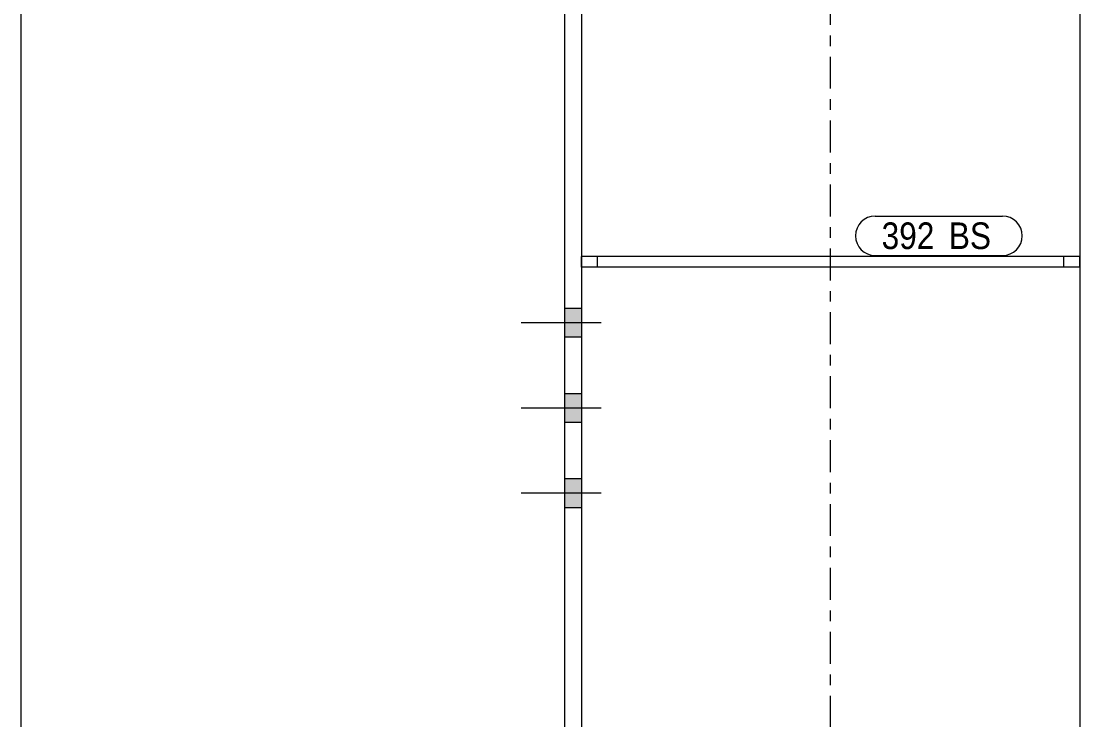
# Model space of a CAD drawing. Header units: millimetres. Extents: x 2 to 579, y 1 to 825.
# Drawn here: x 165.8 to 265.2, y 215.8 to 281.4 of the extents above; entities that cross this region are included whole.
import ezdxf

# ---------------------------------------------------------------- set-up
doc = ezdxf.new("R2010")
doc.units = ezdxf.units.MM
for name, pattern in [('XKITLINE00', [0]), ('XKITLINE01', [4, 1, -1, 1, -1]), ('XKITLINE03', [6, 3, -1, 1, -1])]:
    doc.linetypes.add(name, pattern=pattern)
for name, color, linetype, lineweight in [('Bolt', 3, 'Continuous', 0), ('Dimensions', 7, 'Continuous', 0), ('Part', 2, 'Continuous', 0), ('PartMark', 7, 'Continuous', 0)]:
    doc.layers.add(name, color=color, linetype=linetype, lineweight=lineweight)
doc.styles.add('ARIAL', font='ARIAL.TTF')

# ---------------------------------------------------------------- blocks, each defined once
blk = doc.blocks.new('*A10')
at = {"layer": 'Bolt'}
for points in [[(218.381, 251.686), (216.781, 251.686), (216.781, 254.386), (218.381, 254.386)], [(218.381, 251.686), (216.781, 251.686), (216.781, 254.386), (218.381, 254.386)], [(218.381, 243.686), (216.781, 243.686), (216.781, 246.386), (218.381, 246.386)], [(218.381, 243.686), (216.781, 243.686), (216.781, 246.386), (218.381, 246.386)], [(218.381, 235.686), (216.781, 235.686), (216.781, 238.386), (218.381, 238.386)], [(218.381, 235.686), (216.781, 235.686), (216.781, 238.386), (218.381, 238.386)], [(218.381, 211.686), (216.781, 211.686), (216.781, 214.386), (218.381, 214.386)], [(218.381, 211.686), (216.781, 211.686), (216.781, 214.386), (218.381, 214.386)], [(218.381, 203.686), (216.781, 203.686), (216.781, 206.386), (218.381, 206.386)], [(218.381, 203.686), (216.781, 203.686), (216.781, 206.386), (218.381, 206.386)], [(218.381, 195.686), (216.781, 195.686), (216.781, 198.386), (218.381, 198.386)], [(218.381, 195.686), (216.781, 195.686), (216.781, 198.386), (218.381, 198.386)]]:
    blk.add_hatch(color=3, dxfattribs=at).paths.add_polyline_path(points, flags=17)
at = {"layer": 'Bolt', "color": 3, "linetype": 'XKITLINE00', "lineweight": 0}
for p, q in [((218.381, 254.386), (216.781, 254.386)), ((218.381, 254.386), (216.781, 254.386)), ((220.231, 253.036), (212.731, 253.036)), ((220.231, 253.036), (212.731, 253.036)), ((218.381, 251.686), (216.781, 251.686)), ((218.381, 251.686), (216.781, 251.686)), ((218.381, 246.386), (216.781, 246.386)), ((218.381, 246.386), (216.781, 246.386)), ((220.231, 245.036), (212.731, 245.036)), ((220.231, 245.036), (212.731, 245.036)), ((218.381, 243.686), (216.781, 243.686)), ((218.381, 243.686), (216.781, 243.686)), ((218.381, 238.386), (216.781, 238.386)), ((218.381, 238.386), (216.781, 238.386)), ((220.231, 237.036), (212.731, 237.036)), ((220.231, 237.036), (212.731, 237.036)), ((218.381, 235.686), (216.781, 235.686)), ((218.381, 235.686), (216.781, 235.686)), ((218.381, 214.386), (216.781, 214.386)), ((218.381, 214.386), (216.781, 214.386)), ((220.231, 213.036), (212.731, 213.036)), ((220.231, 213.036), (212.731, 213.036)), ((218.381, 211.686), (216.781, 211.686)), ((218.381, 211.686), (216.781, 211.686)), ((218.381, 206.386), (216.781, 206.386)), ((218.381, 206.386), (216.781, 206.386)), ((220.231, 205.036), (212.731, 205.036)), ((220.231, 205.036), (212.731, 205.036)), ((218.381, 203.686), (216.781, 203.686)), ((218.381, 203.686), (216.781, 203.686)), ((218.381, 198.386), (216.781, 198.386)), ((218.381, 198.386), (216.781, 198.386)), ((220.231, 197.036), (212.731, 197.036)), ((220.231, 197.036), (212.731, 197.036)), ((218.381, 195.686), (216.781, 195.686)), ((218.381, 195.686), (216.781, 195.686))]:
    blk.add_line(p, q, dxfattribs=at)
blk = doc.blocks.new('*A23')
at = {"layer": 'Part', "color": 2, "linetype": 'XKITLINE00', "lineweight": 0}
for p, q in [((216.781, 642.328), (216.781, 125.029)), ((218.381, 604.029), (218.381, 125.029)), ((265.181, 604.029), (265.181, 125.029))]:
    blk.add_line(p, q, dxfattribs=at)
at = {"layer": 'Part', "color": 7, "linetype": 'XKITLINE03', "lineweight": 0}
blk.add_line((241.781, 125.029), (241.781, 634.854), dxfattribs=at)
blk = doc.blocks.new('*A39')
at = {"layer": 'Part', "color": 7, "linetype": 'XKITLINE01', "lineweight": 0}
for p, q in [((265.181, 259.268), (218.381, 259.268)), ((218.381, 259.268), (218.381, 258.268)), ((219.881, 258.268), (219.881, 259.268)), ((263.681, 258.268), (263.681, 259.268)), ((265.181, 258.268), (265.181, 259.268)), ((265.181, 258.268), (218.381, 258.268))]:
    blk.add_line(p, q, dxfattribs=at)
blk = doc.blocks.new('*A40')
at = {"layer": 'Part', "color": 2, "linetype": 'XKITLINE00', "lineweight": 0}
for p, q in [((265.181, 259.268), (218.381, 259.268)), ((265.181, 258.268), (218.381, 258.268))]:
    blk.add_line(p, q, dxfattribs=at)
at = {"layer": 'Part', "color": 7, "linetype": 'XKITLINE01', "lineweight": 0}
for p, q in [((218.381, 258.268), (218.381, 259.268)), ((219.881, 258.268), (219.881, 259.268)), ((263.681, 258.268), (263.681, 259.268)), ((265.181, 258.268), (265.181, 259.268))]:
    blk.add_line(p, q, dxfattribs=at)
blk = doc.blocks.new('*A133')
at = {"layer": 'PartMark', "color": 7, "linetype": 'XKITLINE00', "lineweight": 0}
for p, q in [((245.97, 263.068), (257.931, 263.068)), ((245.97, 259.368), (257.931, 259.368))]:
    blk.add_line(p, q, dxfattribs=at)
for centre, start, end in [((245.97, 261.218), 90, 270), ((257.931, 261.218), 270, 90)]:
    blk.add_arc(centre, 1.85, start, end, dxfattribs=at)
at = {"layer": 'PartMark', "color": 3, "style": 'ARIAL', "width": 0.85}
for s, p in [('392', (246.57, 259.968)), ('BS', (252.882, 259.968))]:
    blk.add_text(s, height=2.5, dxfattribs=at).set_placement(p)
blk = doc.blocks.new('*A161')
at = {"layer": 'Dimensions', "color": 7, "linetype": 'XKITLINE00', "lineweight": 0}
blk.add_line((165.781, 96.929), (165.781, 284.905), dxfattribs=at)

msp = doc.modelspace()

# ---------------------------------------------------------------- block references
at = {"lineweight": 0}
for name in ['*A161', '*A133', '*A39', '*A40', '*A10']:
    msp.add_blockref(name, (0, 0), dxfattribs=at)
at = {"layer": 'Part', "lineweight": 0}
msp.add_blockref('*A23', (0, 0), dxfattribs=at)

doc.saveas('drawing.dxf')
